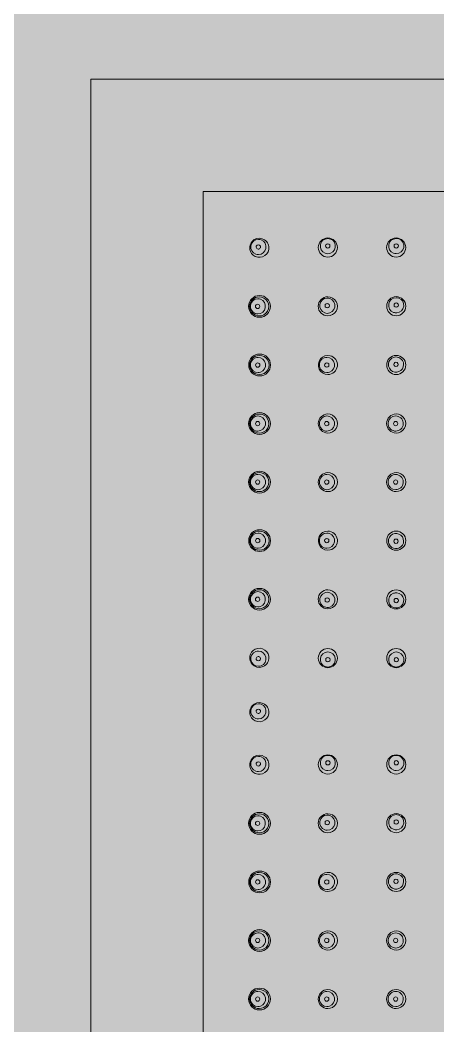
# Model space of a CAD drawing. Header units: metres. Extents: x 113 to 2416, y -346 to 476.
# Drawn here: x 222.2529 to 222.319, y -164.1676 to -164.0085 of the extents above; entities that cross this region are included whole.
import ezdxf

# ---------------------------------------------------------------- set-up
doc = ezdxf.new("R2010")
doc.units = ezdxf.units.M
doc.linetypes.add('0', pattern=[0])
doc.layers.get('0').update_dxf_attribs({"color": 250, "linetype": '0', "lineweight": 20})
doc.layers.add('baños', color=140, linetype='Continuous', lineweight=0)
doc.layers.add('SE-3', color=253, linetype='Continuous', lineweight=5)
doc.styles.get("Standard").update_dxf_attribs({"font": 'arial.ttf', "height": 0.1875})

# ---------------------------------------------------------------- blocks, each defined once
blk = doc.blocks.new('A$C3bae67db')
at = {"layer": 'baños'}
for points in [[(0.2000001275641807, 0.2000000241799569), (1.275641352549428e-07, 0.2000000241799569), (1.275641352549428e-07, 2.417995403902751e-08), (0.2000001275641807, 2.417995403902751e-08)], [(0.1822216636463319, 0.1822215602621071), (0.01777859148198413, 0.1822215602621071), (0.01777859148198413, 0.0177784880978038), (0.1822216636463319, 0.0177784880978038)]]:
    blk.add_lwpolyline(points, close=True, dxfattribs=at)
for centre, radius in [((0.0544796976509847, 0.1733134594743326), 0.001726273626168971), ((0.06374570612022445, 0.1733134594743326), 0.001726273626168971), ((0.07300127095707332, 0.1732910671919292), 0.001726273626168971), ((0.08227776122473962, 0.1733134594743326), 0.001726273626168971), ((0.1177224939035764, 0.1733134594743326), 0.001726273626168971), ((0.1269989841712427, 0.1732910671919292), 0.001726273626168971), ((0.1362545490080915, 0.1733134594743326), 0.001726273626168971), ((0.1455205574773313, 0.1733134594743326), 0.001726273626168971), ((0.1547761223141801, 0.1732910671919292), 0.001726273626168971), ((0.1640526125818464, 0.1733134594743326), 0.001726273626168971), ((0.05448229008286809, 0.1517792178755037), 0.0003427381330779128), ((0.06374232382266065, 0.1517792178755037), 0.0003427381330779128), ((0.1362579313056553, 0.1517792178755037), 0.0003427381330779128), ((0.1455179650454479, 0.1517792178755037), 0.0003427381330779128)]:
    blk.add_circle(centre, radius, dxfattribs=at)
for centre, radius, start, end in [((0.05447989800812003, 0.1733552166100374), 0.001508175294152605, 0.896473032322938, 179.1038122815197), ((0.05448101657564486, 0.1735538487710251), 0.001202467430117421, 20.04733987539626, 179.6512744404281), ((0.05446754951820232, 0.1735612104902096), 0.001188978101211688, 180.0020748071833, 199.67936772018), ((0.05447933488515311, 0.1735681017058432), 0.001202398407140004, 199.7994449916714, 359.6681591336498), ((0.05448018139393618, 0.173594454557179), 0.0003427214496652206, 0.3198416913579096, 179.6787560475), ((0.05448018144100253, 0.173598289266824), 0.0003427214496676189, 180.3198417624976, 359.6787559762951), ((0.05449272013104611, 0.1735610929665263), 0.001188992995398989, 0.002160217887124121, 19.91273335855645), ((0.06374550576308913, 0.1733552166100374), 0.001508175294152605, 0.8961877184802615, 179.1035269676771), ((0.06373268364016305, 0.1735610929665263), 0.001188992995398989, 160.0872666414435, 179.9978397821129), ((0.06374606888628342, 0.1735681017058432), 0.001202398407140004, 180.3318408663502, 340.2005550083285), ((0.0637443871955643, 0.1735538487710251), 0.001202467430117421, 0.3487255595719368, 159.9526601246038), ((0.06374522237727298, 0.173594454557179), 0.0003427214496652206, 0.3212439525000475, 179.6801583086421), ((0.06374522233020663, 0.173598289266824), 0.0003427214496676189, 180.3212440237049, 359.6801582375024), ((0.06375785425300684, 0.1735612104902096), 0.001188978101211688, 340.3206322798199, 359.9979251928167), ((0.07300215720872849, 0.1733349210793058), 0.001508167584307319, 0.9001850982253351, 179.1011506184335), ((0.07300409911065664, 0.1735357429434607), 0.001202478864778748, 20.04951967974894, 179.640957565026), ((0.07299033093929985, 0.1735433238581159), 0.001188687084480606, 180.0022010002266, 199.6794990756158), ((0.07300233640874332, 0.1735506812615775), 0.001202472454991783, 199.8169514147223, 359.6410310933491), ((0.07300338580874133, 0.1735769069549526), 0.0003427216785174244, 0.3254488414049065, 179.6683356267581), ((0.07300338602179046, 0.1735808375360826), 0.0003427216785175545, 180.3254488415971, 359.6683356265643), ((0.07301608250939218, 0.1735431000416732), 0.001188702755491038, 0.00229199929753495, 19.9144172177911), ((0.08227687497308445, 0.1733573133617377), 0.001508167584307319, 0.8988493815665013, 179.0998149017747), ((0.08226294967264813, 0.1735654923240766), 0.001188702755491038, 160.0855827822089, 179.9977080007025), ((0.08227669577306962, 0.1735730735439809), 0.001202472454991783, 180.358968906651, 340.1830485852777), ((0.08227493307138367, 0.1735581352258926), 0.001202478864778748, 0.3590424349740219, 159.9504803202511), ((0.08227564637329898, 0.1735992992373561), 0.0003427216785174244, 0.3316643732419094, 179.6745511585951), ((0.08227564616002248, 0.173603229818486), 0.0003427216785175545, 180.3316643734357, 359.6745511584029), ((0.08228870124274046, 0.1735657161405477), 0.001188687084480606, 340.3205009243842, 359.9977989997734), ((0.0915392213878281, 0.1733286937784619), 0.001506273214753162, 139.5304199536453, 260.3648829553553), ((0.09155394328079502, 0.173339638749173), 0.001510474982378461, 32.1423970633517, 140.2087241241978), ((0.09166543075660094, 0.1734758483477385), 0.001200817506817739, 179.9068270054256, 340.0843865683467), ((0.09166078629935193, 0.1734779245608316), 0.001196171468180108, 160.2835028898118, 180.0059143141971), ((0.09166326351167164, 0.1734710912806072), 0.001200821812368165, 359.9070834077331, 160.0164505868466), ((0.09153705081323871, 0.1733449948361461), 0.001521988814155353, 260.5481525612156, 31.633336167478), ((0.09168398208064765, 0.1734966598719616), 0.0003432313649668054, 173.5931482232722, 249.6561820570691), ((0.09168121028435827, 0.1734967832680532), 0.000340463161306216, 99.65649165936632, 173.5617333049892), ((0.09168160521697111, 0.1734938082787956), 0.0003434622621792048, 35.70272115541425, 99.63819332802713), ((0.09168335186971355, 0.1734943216248617), 0.0003417448353014675, 323.4591566175691, 35.80372518769882), ((0.09166790551783244, 0.1734690213807717), 0.00119617823364954, 340.3514577205625, 0.005868943530813565), ((0.09985813866762783, 0.1733286937784619), 0.001506273214753162, 139.5304199536453, 260.3648829553553), ((0.09987286056059475, 0.173339638749173), 0.001510474982378461, 32.1423970633517, 140.2087241241978), ((0.09998434803640066, 0.1734758483477385), 0.001200817506817739, 179.9068270054256, 340.0843865683467), ((0.09997970357915165, 0.1734779245608316), 0.001196171468180108, 160.2835028898118, 180.0059143141971), ((0.09998218079147136, 0.1734710912806072), 0.001200821812368165, 359.9070834077331, 160.0164505868466), ((0.09985596809303843, 0.1733449948361461), 0.001521988814155353, 260.5481525612156, 31.633336167478), ((0.1000028993604474, 0.1734966598719616), 0.0003432313649668054, 173.5931482232722, 249.6561820570691), ((0.100000127564158, 0.1734967832680532), 0.000340463161306216, 99.65649165936632, 173.5617333049892), ((0.1000005224967708, 0.1734938082787956), 0.0003434622621792048, 35.70272115541425, 99.63819332802713), ((0.1000022691495133, 0.1734943216248617), 0.0003417448353014675, 323.4591566175691, 35.80372518769882), ((0.09998682279763216, 0.1734690213807717), 0.00119617823364954, 340.3514577205625, 0.005868943530813565), ((0.1084632043150773, 0.1733449948361461), 0.001521988814155353, 148.366663832522, 279.4518474387844), ((0.1083369916166443, 0.1734710912806072), 0.001200821812368165, 19.98354941315338, 180.0929165922669), ((0.1083323496104835, 0.1734690213807717), 0.00119617823364954, 179.9941310564692, 199.6485422794375), ((0.108446311847521, 0.173339638749173), 0.001510474982378461, 39.79127587580218, 147.8576029366483), ((0.108334824371715, 0.1734758483477385), 0.001200817506817739, 199.9156134316533, 0.09317299457435906), ((0.1083169032586024, 0.1734943216248617), 0.0003417448353014675, 144.1962748123012, 216.5408433824308), ((0.1083186499113449, 0.1734938082787956), 0.0003434622621792048, 80.36180667197294, 144.2972788445857), ((0.1083190448439577, 0.1734967832680532), 0.000340463161306216, 6.43826669501083, 80.34350834063368), ((0.1083162730476683, 0.1734966598719616), 0.0003432313649668054, 290.3438179429309, 6.406851776727837), ((0.1084610337404879, 0.1733286937784619), 0.001506273214753162, 279.6351170446448, 40.46958004635464), ((0.1083394688289641, 0.1734779245608316), 0.001196171468180108, 359.9940856858029, 19.71649711018825), ((0.1177233801552315, 0.1733573133617377), 0.001508167584307319, 0.9001850982253351, 179.1011506184335), ((0.1177253220569323, 0.1735581352258926), 0.001202478864778748, 20.04951967974894, 179.640957565026), ((0.1177115538855755, 0.1735657161405477), 0.001188687084480606, 180.0022010002266, 199.6794990756158), ((0.1177235593552464, 0.1735730735439809), 0.001202472454991783, 199.8169514147223, 359.6410310933491), ((0.117724608755017, 0.1735992992373561), 0.0003427216785174244, 0.3254488414049065, 179.6683356267581), ((0.1177246089682935, 0.173603229818486), 0.0003427216785175545, 180.3254488415971, 359.6683356265643), ((0.1177373054556679, 0.1735654923240766), 0.001188702755491038, 0.00229199929753495, 19.9144172177911), ((0.1269980979195875, 0.1733349210793058), 0.001508167584307319, 0.8988493815665013, 179.0998149017747), ((0.1269841726189238, 0.1735431000416732), 0.001188702755491038, 160.0855827822089, 179.9977080007025), ((0.1269979187195727, 0.1735506812615775), 0.001202472454991783, 180.358968906651, 340.1830485852777), ((0.1269961560176593, 0.1735357429434607), 0.001202478864778748, 0.3590424349740219, 159.9504803202511), ((0.1269968693195747, 0.1735769069549526), 0.0003427216785174244, 0.3316643732419094, 179.6745511585951), ((0.1269968691065255, 0.1735808375360826), 0.0003427216785175545, 180.3316643734357, 359.6745511584029), ((0.1270099241890161, 0.1735433238581159), 0.001188687084480606, 340.3205009243842, 359.9977989997734), ((0.1362547493652269, 0.1733552166100374), 0.001508175294152605, 0.896473032322938, 179.1038122815197), ((0.1362558679327517, 0.1735538487710251), 0.001202467430117421, 20.04733987539625, 179.6512744404281), ((0.1362424008753091, 0.1735612104902096), 0.001188978101211688, 180.0020748071833, 199.6793677201801), ((0.1362541862420326, 0.1735681017058432), 0.001202398407140004, 199.7994449916714, 359.6681591336498), ((0.136255032751043, 0.173594454557179), 0.0003427214496652206, 0.3198416913579096, 179.6787560475), ((0.1362550327981094, 0.173598289266824), 0.0003427214496676189, 180.3198417624976, 359.6787559762951), ((0.1362675714881529, 0.1735610929665263), 0.001188992995398989, 0.002160217887124121, 19.91273335855645), ((0.145520357120196, 0.1733552166100374), 0.001508175294152605, 0.8961877184802615, 179.1035269676771), ((0.1455075349972699, 0.1735610929665263), 0.001188992995398989, 160.0872666414435, 179.9978397821129), ((0.1455209202431629, 0.1735681017058432), 0.001202398407140004, 180.3318408663502, 340.2005550083285), ((0.1455192385526711, 0.1735538487710251), 0.001202467430117421, 0.3487255595719368, 159.9526601246038), ((0.1455200737343798, 0.173594454557179), 0.0003427214496652206, 0.3212439525000475, 179.6801583086421), ((0.1455200736873135, 0.173598289266824), 0.0003427214496676189, 180.3212440237049, 359.6801582375024), ((0.1455327056101137, 0.1735612104902096), 0.001188978101211688, 340.32063227982, 359.9979251928167), ((0.1547770085658353, 0.1733349210793058), 0.001508167584307319, 0.9001850982253351, 179.1011506184335), ((0.1547789504677635, 0.1735357429434607), 0.001202478864778748, 20.04951967974894, 179.640957565026), ((0.1547651822964067, 0.1735433238581159), 0.001188687084480606, 180.0022010002266, 199.6794990756158), ((0.1547771877658501, 0.1735506812615775), 0.001202472454991783, 199.8169514147223, 359.6410310933491), ((0.1547782371658482, 0.1735769069549526), 0.0003427216785174244, 0.3254488414049065, 179.6683356267581), ((0.1547782373788973, 0.1735808375360826), 0.0003427216785175545, 180.3254488415971, 359.6683356265643), ((0.1547909338662716, 0.1735431000416732), 0.001188702755491038, 0.00229199929753495, 19.9144172177911), ((0.1640517263301913, 0.1733573133617377), 0.001508167584307319, 0.8988493815665013, 179.0998149017747), ((0.164037801029755, 0.1735654923240766), 0.001188702755491038, 160.0855827822089, 179.9977080007025), ((0.1640515471301764, 0.1735730735439809), 0.001202472454991783, 180.358968906651, 340.1830485852777), ((0.1640497844284905, 0.1735581352258926), 0.001202478864778748, 0.3590424349740219, 159.9504803202511), ((0.1640504977304058, 0.1735992992373561), 0.0003427216785174244, 0.3316643732419094, 179.6745511585951), ((0.1640504975171293, 0.173603229818486), 0.0003427216785175545, 180.3316643734357, 359.6745511584029), ((0.1640635525998473, 0.1735657161405477), 0.001188687084480606, 340.3205009243842, 359.9977989997734), ((0.1733140727449349, 0.1733286937784619), 0.001506273214753162, 139.5304199536453, 260.3648829553553), ((0.1733287946379019, 0.173339638749173), 0.001510474982378461, 32.1423970633517, 140.2087241241979), ((0.1734402821137078, 0.1734758483477385), 0.001200817506817739, 179.9068270054256, 340.0843865683467), ((0.1734356376564588, 0.1734779245608316), 0.001196171468180108, 160.2835028898118, 180.0059143141971), ((0.1734381148687785, 0.1734710912806072), 0.001200821812368165, 359.9070834077331, 160.0164505868466), ((0.1733119021703455, 0.1733449948361461), 0.001521988814155353, 260.5481525612156, 31.633336167478), ((0.1734588334377545, 0.1734966598719616), 0.0003432313649668054, 173.5931482232722, 249.6561820570691), ((0.1734560616412377, 0.1734967832680532), 0.000340463161306216, 99.65649165936632, 173.5617333049892), ((0.1734564565740779, 0.1734938082787956), 0.0003434622621792048, 35.70272115541425, 99.63819332802717), ((0.1734582032268204, 0.1734943216248617), 0.0003417448353014675, 323.4591566175691, 35.80372518769882), ((0.1734427568749393, 0.1734690213807717), 0.00119617823364954, 340.3514577205625, 0.005868943530813565), ((0.05447989808065223, 0.1733261349289883), 0.001508910434373833, 177.9996003974604, 2.000684916435894), ((0.06374550569055693, 0.1733261349289883), 0.001508910434373833, 177.9993150835641, 2.000399602539628), ((0.07300219540023001, 0.1733051234987677), 0.001508967363600021, 177.9698192432843, 2.177052033884066), ((0.0822768367818103, 0.1733275157811995), 0.001508967363600021, 177.8229479661159, 2.030180756715632), ((0.09168403917576917, 0.1734947125826984), 0.0003414261719296849, 249.5335920906758, 323.3377727266896), ((0.1000029564555689, 0.1734947125826984), 0.0003414261719296849, 249.5335920906758, 323.3377727266896), ((0.1083162159525468, 0.1734947125826984), 0.0003414261719296849, 216.6622272733104, 290.4664079093242), ((0.1177234183465057, 0.1733275157811995), 0.001508967363600021, 177.9698192432843, 2.177052033884066), ((0.126998059728086, 0.1733051234987677), 0.001508967363600021, 177.8229479661159, 2.030180756715632), ((0.1362547494377591, 0.1733261349289883), 0.001508910434373833, 177.9996003974604, 2.000684916435894), ((0.1455203570476638, 0.1733261349289883), 0.001508910434373833, 177.9993150835641, 2.000399602539628), ((0.1547770467573368, 0.1733051234987677), 0.001508967363600021, 177.9698192432843, 2.177052033884066), ((0.1640516881389171, 0.1733275157811995), 0.001508967363600021, 177.8229479661159, 2.030180756715632), ((0.173458890532876, 0.1734947125826984), 0.0003414261719296849, 249.5335920906759, 323.3377727266896), ((0.05447967483312688, 0.1625053218036676), 0.001508369991397104, 0.7108807457131594, 179.2900072567805), ((0.06374493907240186, 0.1625053218036676), 0.001508369991397104, 0.7099927432194744, 179.2891192542869), ((0.07301119532778877, 0.1625044422988147), 0.001509211767642307, 346.828532229629, 179.243894026229), ((0.08228688576921606, 0.1625079825428095), 0.001510641993610608, 0.5809473250861245, 179.4860116572814), ((0.0915862143840318, 0.1624867265404824), 0.001523564837230641, 0.5749321923366639, 179.4273566964525), ((0.1084140407442842, 0.1624867265404824), 0.001523564837230641, 0.5726433035474657, 179.4250678076633), ((0.1177133693590999, 0.1625079825428095), 0.001510641993610608, 0.5139883427186024, 179.4190526749139), ((0.1269890598005272, 0.1625044422988147), 0.001509211767642307, 0.7561059737710158, 193.171467770371), ((0.1362553160559141, 0.1625053218036676), 0.001508369991397104, 0.7108807457131594, 179.2900072567805), ((0.1455205802951891, 0.1625053218036676), 0.001508369991397104, 0.7099927432194744, 179.2891192542869), ((0.154786836550576, 0.1625044422988147), 0.001509211767642307, 346.828532229629, 179.243894026229), ((0.1640625269920033, 0.1625079825428095), 0.001510641993610608, 0.5809473250861245, 179.4860116572814), ((0.1733614606739788, 0.16248970152974), 0.001523564837230641, 0.5749321923366639, 179.4273566964542), ((0.05447967492748695, 0.1624929886570108), 0.001508573317714411, 178.8216237899946, 1.179264308856052), ((0.05448111998019023, 0.1626421779732148), 0.001201973046303671, 19.915328080069, 179.8397393457669), ((0.05447514442696821, 0.162645556827659), 0.001195992791243886, 180.0008071647798, 199.7035512946327), ((0.05448032528509295, 0.1626488237044619), 0.00120197248215199, 199.7668953392953, 359.839403913317), ((0.05448089270360335, 0.1626680811883894), 0.000342717117449731, 0.1414165953508873, 179.8545204967726), ((0.05448089276453949, 0.1626697972677), 0.0003427171174496419, 180.1414165954144, 359.854520496644), ((0.05448629616487644, 0.1626454373263648), 0.001195996880989198, 0.0008305610141249543, 19.85298930787151), ((0.06374493897804179, 0.1624929886570108), 0.001508573317714411, 178.820735691144, 1.178376210005465), ((0.06373831774087968, 0.1626454373263648), 0.001195996880989198, 160.1470106921285, 179.9991694389859), ((0.0637442886204358, 0.1626488237044619), 0.00120197248215199, 180.160596086683, 340.2331046607047), ((0.06374349392533851, 0.1626421779732148), 0.001201973046303671, 0.1602606542315242, 160.084671919931), ((0.0637437212019254, 0.1626680811883894), 0.000342717117449731, 0.1454795032273842, 179.8585834046491), ((0.06374372114098925, 0.1626697972677), 0.0003427171174496419, 180.145479503356, 359.8585834045856), ((0.06374946947856053, 0.162645556827659), 0.001195992791243886, 340.2964487053673, 359.9991928352202), ((0.07300972598702948, 0.1624924126265803), 0.001507949430811743, 178.7861149333493, 347.2863113225147), ((0.0730054199450283, 0.1626533971103079), 0.001200928035992184, 19.83266307732577, 180.07419896696), ((0.07300421366628917, 0.162651841889403), 0.00119972075021922, 180, 199.6894084976491), ((0.07300455933703098, 0.1626544966894308), 0.001200943033476937, 199.8031047080196, 0.06684714840780348), ((0.07299085823158613, 0.1626671433972042), 0.0003424123588573842, 0.09251265869286474, 180.098022152865), ((0.07299085828638319, 0.1626671104729844), 0.0003424123588572697, 180.092512941707, 0.09802186985085153), ((0.07300578258762336, 0.1626559617632672), 0.001199718968097798, 359.996946844907, 19.72332169044368), ((0.0822868853888199, 0.1625086333660484), 0.001510635915196017, 179.5106951228642, 0.5562638595076828), ((0.08237451629541148, 0.1625929907371422), 0.001199718968097798, 160.2766783095563, 180.003053155093), ((0.08237573954600386, 0.1625915256633057), 0.001200943033476937, 179.9331528515922, 340.1968952919805), ((0.08237487893800655, 0.1625904260841828), 0.001200928035992184, 359.92580103304, 160.1673369226743), ((0.08238944059665165, 0.1626041394468594), 0.0003424123588572697, 179.9019781301492, 359.907487058293), ((0.08238944065144871, 0.1626041723710792), 0.0003424123588573842, 359.901977847135, 179.9074873413072), ((0.08237608521674566, 0.1625888708632779), 0.00119972075021922, 340.3105915023508, 0), ((0.09158621378331055, 0.1625168025323269), 0.001523560504830024, 180.5584262577229, 359.4438626310407), ((0.09180919968364698, 0.1624954735541344), 0.001193893552601191, 179.6382842799193, 340.6700129615115), ((0.09182300489258388, 0.1625030107095888), 0.001207674969753276, 160.5328952600326, 180), ((0.09181096014524748, 0.1625102988034151), 0.00119389333313216, 359.6410510969565, 160.6700218788731), ((0.09184579302630347, 0.1625049801287055), 0.0003407760450880885, 359.6740150187168, 180.3195815854411), ((0.09184579281189009, 0.1625011405359835), 0.0003407760450881728, 179.6740150186533, 0.3195815855062213), ((0.09179715508228448, 0.1625027614001233), 0.00120767496975197, 340.5328952513857, 0.00274696578805152), ((0.1084140413450054, 0.1625168025323269), 0.001523560504830024, 180.5561373689593, 359.441573742277), ((0.1081892949830685, 0.1625102988034151), 0.00119389333313216, 19.32997812112687, 180.3589489030435), ((0.1082031000460315, 0.1625027614001233), 0.00120767496975197, 179.997253034212, 199.4671047486143), ((0.108191055444669, 0.1624954735541344), 0.001193893552601191, 199.3299870384885, 0.3617157200806724), ((0.1081544621020125, 0.1625049801287055), 0.0003407760450880885, 359.6804184145589, 180.3259849812832), ((0.1081544623164259, 0.1625011405359835), 0.0003407760450881728, 179.6804184144938, 0.3259849813467099), ((0.1081772502357321, 0.1625030107095888), 0.001207674969753276, 0, 19.46710473996738), ((0.1177133697394961, 0.1625086333660484), 0.001510635915196017, 179.4437361404923, 0.4893048771358387), ((0.1176253761903094, 0.1625904260841828), 0.001200928035992184, 19.83266307732577, 180.07419896696), ((0.1176241699115703, 0.1625888708632779), 0.00119972075021922, 180, 199.6894084976491), ((0.1176245155823121, 0.1625915256633057), 0.001200943033476937, 199.8031047080196, 0.06684714840780348), ((0.1176108144768673, 0.1626041723710792), 0.0003424123588573842, 0.09251265869286474, 180.098022152865), ((0.1176108145316643, 0.1626041394468594), 0.0003424123588572697, 180.092512941707, 0.09802186985085153), ((0.1176257388329045, 0.1625929907371422), 0.001199718968097798, 359.996946844907, 19.72332169044368), ((0.1269905291412865, 0.1624924126265803), 0.001507949430811743, 192.7136886774853, 1.213885066650693), ((0.126995695791285, 0.1626544966894308), 0.001200943033476937, 179.9331528515922, 340.1968952919805), ((0.1269944725406926, 0.1626559617632672), 0.001199718968097798, 160.2766783095563, 180.003053155093), ((0.1269948351832877, 0.1626533971103079), 0.001200928035992184, 359.92580103304, 160.1673369226743), ((0.1270093968419328, 0.1626671104729844), 0.0003424123588572697, 179.9019781301492, 359.907487058293), ((0.1270093968967299, 0.1626671433972042), 0.0003424123588573842, 359.901977847135, 179.9074873413072), ((0.1269960414620268, 0.162651841889403), 0.00119972075021922, 340.3105915023508, 0), ((0.1362553161502742, 0.1624929886570108), 0.001508573317714411, 178.8216237899946, 1.179264308856052), ((0.1362567612029775, 0.1626421779732148), 0.001201973046303671, 19.915328080069, 179.8397393457685), ((0.1362507856497555, 0.162645556827659), 0.001195992791243886, 180.0008071647798, 199.7035512946327), ((0.1362559665078802, 0.1626488237044619), 0.00120197248215199, 199.7668953392953, 359.839403913317), ((0.1362565339263906, 0.1626680811883894), 0.000342717117449731, 0.1414165953508873, 179.8545204967726), ((0.1362565339873267, 0.1626697972677), 0.0003427171174496419, 180.1414165954144, 359.854520496644), ((0.1362619373874363, 0.1626454373263648), 0.001195996880989198, 0.0008305610141249543, 19.85298930787151), ((0.145520580200829, 0.1624929886570108), 0.001508573317714411, 178.820735691144, 1.178376210005465), ((0.1455139589634395, 0.1626454373263648), 0.001195996880989198, 160.1470106921285, 179.9991694389859), ((0.145519929843223, 0.1626488237044619), 0.00120197248215199, 180.160596086683, 340.2331046607047), ((0.1455191351481258, 0.1626421779732148), 0.001201973046303671, 0.1602606542331526, 160.084671919931), ((0.1455193624247126, 0.1626680811883894), 0.000342717117449731, 0.1454795032273842, 179.8585834046491), ((0.1455193623637765, 0.1626697972677), 0.0003427171174496419, 180.145479503356, 359.8585834045856), ((0.1455251107013478, 0.162645556827659), 0.001195992791243886, 340.2964487053673, 359.9991928352202), ((0.1547853672098167, 0.1624924126265803), 0.001507949430811743, 178.7861149333493, 347.2863113225147), ((0.1547810611678155, 0.1626533971103079), 0.001200928035992184, 19.83266307732577, 180.07419896696), ((0.1547798548890764, 0.162651841889403), 0.00119972075021922, 180, 199.6894084976491), ((0.1547802005598182, 0.1626544966894308), 0.001200943033476937, 199.8031047080196, 0.06684714840780348), ((0.1547664994543734, 0.1626671433972042), 0.0003424123588573842, 0.09251265869286474, 180.098022152865), ((0.1547664995091704, 0.1626671104729844), 0.0003424123588572697, 180.092512941707, 0.09802186985085153), ((0.1547814238101832, 0.1626559617632672), 0.001199718968097798, 359.996946844907, 19.72332169044368), ((0.1640625266116071, 0.1625086333660484), 0.001510635915196017, 179.5106951228642, 0.5562638595076828), ((0.1641513807687911, 0.1625915256633057), 0.001200943033476937, 179.9331528515922, 340.1968952919805), ((0.1641501575181987, 0.1625929907371422), 0.001199718968097798, 160.2766783095563, 180.003053155093), ((0.1641505201607938, 0.1625904260841828), 0.001200928035992184, 359.92580103304, 160.1673369226743), ((0.1641650818194389, 0.1626041394468594), 0.0003424123588572697, 179.9019781301492, 359.907487058293), ((0.164165081874236, 0.1626041723710792), 0.0003424123588573842, 359.901977847135, 179.9074873413072), ((0.1641517264395329, 0.1625888708632779), 0.00119972075021922, 340.3105915023508, 0), ((0.1733614600732576, 0.1625197775215845), 0.001523560504830024, 180.5584262577229, 359.4438626310407), ((0.173584445973594, 0.162498448543392), 0.001193893552601191, 179.6382842799193, 340.6700129615115), ((0.1735982511823035, 0.1625059856988464), 0.001207674969753276, 160.5328952600326, 180), ((0.1735862064351945, 0.1625132737926727), 0.00119389333313216, 359.6410510969565, 160.6700218788731), ((0.1736210393162505, 0.1625079551179631), 0.0003407760450880885, 359.6740150187168, 180.3195815854411), ((0.1736210391018371, 0.1625041155252411), 0.0003407760450881728, 179.6740150186533, 0.3195815855062213), ((0.1735724013722315, 0.1625057363893809), 0.00120767496975197, 340.5328952513857, 0.00274696578805152), ((0.05447950813184299, 0.1516974878060644), 0.001508175096699564, 0.3875553460212671, 179.6135214827309), ((0.05448327261931674, 0.151767782404324), 0.001200198361899698, 199.7612507028317, 179.9592501936951), ((0.06374510577368575, 0.1516974878060644), 0.001508175096699564, 0.386478517269135, 179.6124446539788), ((0.063741341286212, 0.151767782404324), 0.001200198361899698, 0.04074980630490895, 340.2387492971683), ((0.0730079978090803, 0.1516867050663002), 0.001515211808342921, 0.2639760559234214, 179.7336847053708), ((0.0730739901680213, 0.1517256996076135), 0.001201160737011495, 32.91656010550926, 171.2970902225019), ((0.08230313843476189, 0.1516853050253708), 0.001515211808342921, 0.2663152946292405, 179.7360239440766), ((0.0824559052025311, 0.1516971728971335), 0.001198002720139636, 359.8324281218217, 160.4590174576771), ((0.09158715596547928, 0.1516763482313941), 0.001523803867774046, 0.5847748674714536, 179.4162231563053), ((0.0918136551121993, 0.1516998205421665), 0.001193765217027741, 359.636596389109, 160.6779286321186), ((0.1084130991628367, 0.1516763482313941), 0.001523803867774046, 0.5837768436947157, 179.4152251325285), ((0.1081866000161167, 0.1516998205421665), 0.001193765217027741, 19.32207136788142, 180.363403610891), ((0.1176971166935541, 0.1516853050253708), 0.001515211808342921, 0.2639760559234214, 179.7336847053708), ((0.1175443499257849, 0.1516971728971335), 0.001198002720139636, 19.54098254232293, 180.1675718781783), ((0.1269922573192357, 0.1516867050663002), 0.001515211808342921, 0.2663152946292405, 179.7360239440766), ((0.1269262649602947, 0.1517256996076135), 0.001201160737011495, 8.702909777498146, 147.0834398944907), ((0.1362551493546302, 0.1516974878060644), 0.001508175096699564, 0.3875553460212671, 179.6135214827309), ((0.136258913842104, 0.151767782404324), 0.001200198361899698, 199.7612507028317, 179.9592501936951), ((0.145520746996473, 0.1516974878060644), 0.001508175096699564, 0.386478517269135, 179.6124446539788), ((0.1455169825089992, 0.151767782404324), 0.001200198361899698, 0.04074980630490895, 340.2387492971683), ((0.1547836390318675, 0.1516867050663002), 0.001515211808342921, 0.2639760559234214, 179.7336847053708), ((0.1548496313908085, 0.1517256996076135), 0.001201160737011495, 32.91656010550924, 171.2970902225019), ((0.1640787796575491, 0.1516853050253708), 0.001515211808342921, 0.2663152946292405, 179.7360239440766), ((0.1642315464253183, 0.1516971728971335), 0.001198002720139636, 359.8324281218217, 160.4590174576771), ((0.1733624022554263, 0.1516793232206517), 0.001523803867774046, 0.5847748674714536, 179.4162231563053), ((0.1735889014021463, 0.1517027955314241), 0.001193765217027741, 359.636596389109, 160.6779286321186), ((0.05447950815821834, 0.1516946950685458), 0.001508196546264781, 179.5074288684401, 0.4936479602929344), ((0.05441135045814782, 0.1517482342116985), 0.001128460337495796, 178.9640748255869, 199.9974153185455), ((0.0637451057473104, 0.1516946950685458), 0.001508196546264781, 179.5063520397071, 0.4925711315599271), ((0.06381326344738092, 0.1517482342116985), 0.001128460337495796, 340.0025846814546, 1.035925174413134), ((0.07300799808488456, 0.1517002163168009), 0.001515209523409549, 180.2445972809356, 359.7530634803589), ((0.07307399016074534, 0.1517256996062493), 0.001201160729709154, 171.2970901245025, 202.5176190348196), ((0.07307393051199007, 0.1517096354696328), 0.001195045438537086, 201.8072276504948, 337.7672225745089), ((0.07309017884925062, 0.1517334180448024), 0.0003418119665339049, 359.8552793012769, 180.1515735499855), ((0.07309017895497938, 0.1517316504310493), 0.0003418119665338834, 179.8552793012768, 0.1515735499854856), ((0.07307399016756655, 0.151725699607983), 0.001201160736598691, 337.0568312886519, 32.91656015686085), ((0.08230313815895762, 0.1516988162758715), 0.001515209523409549, 180.2469365196411, 359.7554027190644), ((0.08246630862297799, 0.1516925742759447), 0.001209345381516621, 160.4185567370955, 184.4163468369073), ((0.08245510639424403, 0.1516903087541159), 0.001198002774692498, 184.3495727924682, 340.4590152359306), ((0.08247988585274335, 0.1516948994953289), 0.0003418119665339049, 359.8484264500146, 180.1447206987231), ((0.08247988574701459, 0.1516931318816042), 0.0003418119665338834, 179.8484264500145, 0.1447206987231602), ((0.08244954324434595, 0.1516936374212783), 0.001204359554630129, 340.3983028553304, 0.00150830349425744), ((0.09158715569695097, 0.1517071591972758), 0.001523801172583426, 180.5747514779052, 359.4262465459042), ((0.09181185024929484, 0.1516847358356479), 0.001193765215403577, 179.6365954075218, 340.6779287406165), ((0.0918259001020747, 0.151692364972309), 0.001207791059114692, 160.5363707599155, 180.0027326105982), ((0.09184873122601722, 0.1516904147697922), 0.0003407568798300127, 179.346075732061, 0.324631110040522), ((0.09184874240166074, 0.1516943037884637), 0.0003407458622599414, 359.6707068420732, 179.9999999999365), ((0.09179960526373954, 0.1516921914056475), 0.001207791056576054, 340.5363707333084, 0.002733619492575247), ((0.108413099431365, 0.1517071591972758), 0.001523801172583426, 180.5737534540958, 359.4252485220948), ((0.1082006498645764, 0.1516921914056475), 0.001207791056576054, 179.9972663805075, 199.4636292666916), ((0.1081884048790211, 0.1516847358356479), 0.001193765215403577, 199.3220712593835, 0.3634045924781659), ((0.1081515127266552, 0.1516943037884637), 0.0003407458622599414, 6.35093158794635e-11, 180.3292931579268), ((0.1081515239022988, 0.1516904147697922), 0.0003407568798300127, 179.6753688899595, 0.6539242679389679), ((0.1081743550262413, 0.151692364972309), 0.001207791059114692, 359.9972673894018, 19.46362924008448), ((0.1176971169693584, 0.1516988162758715), 0.001515209523409549, 180.2445972809356, 359.7530634803589), ((0.11755071188397, 0.1516936374212783), 0.001204359554630129, 179.9984916965057, 199.6016971446696), ((0.117545148734072, 0.1516903087541159), 0.001198002774692498, 199.5409847640694, 355.6504272075318), ((0.1175203692755726, 0.1516948994953289), 0.0003418119665339049, 359.8552793012769, 180.1515735499855), ((0.1175203693813014, 0.1516931318816042), 0.0003418119665338834, 179.8552793012768, 0.1515735499854856), ((0.117533946505338, 0.1516925742759447), 0.001209345381516621, 355.5836531630927, 19.58144326290454), ((0.1269922570434314, 0.1517002163168009), 0.001515209523409549, 180.2469365196411, 359.7554027190644), ((0.1269262649607494, 0.151725699607983), 0.001201160736598691, 147.0834398431392, 202.9431687113481), ((0.1269263246163259, 0.1517096354696328), 0.001195045438537086, 202.2327774254911, 338.1927723495052), ((0.1269100762790654, 0.1517334180448024), 0.0003418119665339049, 359.8484264500146, 180.1447206987231), ((0.1269100761733366, 0.1517316504310493), 0.0003418119665338834, 179.8484264500145, 0.1447206987231602), ((0.1269262649675706, 0.1517256996062493), 0.001201160729709154, 337.4823809651804, 8.702909875497538), ((0.1362551493810056, 0.1516946950685458), 0.001508196546264781, 179.5074288684401, 0.4936479602929344), ((0.1361869916809351, 0.1517482342116985), 0.001128460337495796, 178.9640748255869, 199.9974153185455), ((0.1455207469700976, 0.1516946950685458), 0.001508196546264781, 179.5063520397071, 0.4925711315599271), ((0.1455889046701682, 0.1517482342116985), 0.001128460337495796, 340.0025846814546, 1.035925174413134), ((0.1547836393076718, 0.1517002163168009), 0.001515209523409549, 180.2445972809356, 359.7530634803589), ((0.1548496313835326, 0.1517256996062493), 0.001201160729709154, 171.2970901245025, 202.5176190348197), ((0.1548495717347773, 0.1517096354696328), 0.001195045438537086, 201.8072276504948, 337.7672225745089), ((0.1548658200720379, 0.1517334180448024), 0.0003418119665339049, 359.8552793012769, 180.1515735499855), ((0.1548658201777666, 0.1517316504310493), 0.0003418119665338834, 179.8552793012768, 0.1515735499854856), ((0.1548496313903538, 0.151725699607983), 0.001201160736598691, 337.0568312886519, 32.91656015686085), ((0.1640787793817449, 0.1516988162758715), 0.001515209523409549, 180.2469365196411, 359.7554027190644), ((0.1642419498457652, 0.1516925742759447), 0.001209345381516621, 160.4185567370955, 184.4163468369075), ((0.1642307476170313, 0.1516903087541159), 0.001198002774692498, 184.3495727924682, 340.4590152359306), ((0.1642555270755306, 0.1516948994953289), 0.0003418119665339049, 359.8484264500146, 180.1447206987231), ((0.1642555269698018, 0.1516931318816042), 0.0003418119665338834, 179.8484264500145, 0.1447206987231602), ((0.1642251844671332, 0.1516936374212783), 0.001204359554630129, 340.3983028553304, 0.00150830349425744), ((0.173362401986898, 0.1517101341865335), 0.001523801172583426, 180.5747514779052, 359.4262465459042), ((0.1735870965392419, 0.1516877108249055), 0.001193765215403577, 179.6365954075218, 340.6779287406167), ((0.1736011463920217, 0.1516953399615666), 0.001207791059114692, 160.5363707599155, 180.0027326105982), ((0.1736239775159643, 0.1516933897590498), 0.0003407568798300127, 179.346075732061, 0.324631110040522), ((0.1736239886916078, 0.1516972787777213), 0.0003407458622599414, 359.6707068420732, 179.9999999999365), ((0.1735748515534592, 0.1516951663949051), 0.001207791056576054, 340.5363707333084, 0.002733619492575247)]:
    blk.add_arc(centre, radius, start, end, dxfattribs=at)
blk = doc.blocks.new('PL BASE 2N NASAS 09')
at = {"layer": 'baños', "rotation": 90}
blk.add_blockref('A$C3bae67db', (172.4997977607938, -22.20080044589224), dxfattribs=at)
at = {"layer": 'baños', "linetype": 'Continuous', "flags": 8}
for tag, p in [('MODELNUMBER', (167.1329024166141, -5.630616461235325, 2.857834639711941e-07)), ('TRADENAME', (167.1329024166694, -5.630658418648187, 2.857834639711941e-07)), ('MODELNUMBER', (168.3076463902173, -5.630616461235325, 2.857834639711941e-07)), ('TRADENAME', (168.3076463902726, -5.630658418648187, 2.857834639711941e-07)), ('MATERIAL', (167.132902416781, -5.630742991131916, 2.857834639711941e-07)), ('PRODUCT', (167.1329024167253, -5.630700704890165, 2.857834639711941e-07)), ('MATERIAL', (168.3076463903842, -5.630742991131916, 2.857834639711941e-07)), ('PRODUCT', (168.3076463903285, -5.630700704890165, 2.857834639711941e-07))]:
    blk.add_attdef(tag, p, '', height=2.537174511142602e-05, rotation=180.0000755047861, dxfattribs=at)
at = {"layer": 'baños', "linetype": 'Continuous'}
for tag, p, rotation in [('MODELNUMBER', (169.2428197568918, -19.70646632265289), 180.0000755047722), ('TRADENAME', (169.2427792151639, -19.70642399073245), 180.0000755047722), ('MATERIAL', (169.2430061964403, -19.70633932648513), 180.0000755047722), ('PRODUCT', (169.2430045678992, -19.70638165846137), 180.0000755047722), ('MODELNUMBER', (169.9523880079747, -19.70646632280497), 179.9999244952277), ('TRADENAME', (169.9523880080304, -19.7064239908311), 179.9999244952277), ('MATERIAL', (169.952388008142, -19.7063393268829), 179.9999244952277), ('PRODUCT', (169.9523880080861, -19.706381658857), 179.9999244952277)]:
    blk.add_attdef(tag, p, '', height=2.5399184405861e-05, rotation=rotation, dxfattribs=at)
blk = doc.blocks.new('PL MUEBLES 2N NASAS 09')
blk.add_blockref('PL BASE 2N NASAS 09', (49.91427858474094, 62.7170073077223))

msp = doc.modelspace()

# ---------------------------------------------------------------- hatches: boundary and pattern name
at = {"layer": 'SE-3', "true_color": 0xffc78f, "transparency": 33554483}
h = msp.add_hatch(color=31, dxfattribs=at)
h.dxf.hatch_style = 1
edge = h.paths.add_edge_path()
edge.add_arc((221.9004496335004, -163.6173466802725), 0.0386492261182497, 87.96082291690205, 182.0391770830574)
edge.add_line((221.8618248827701, -163.6187219295421), (221.86182488277, -164.6378219295422))
edge.add_arc((221.9018248827699, -164.6378219295422), 0.03999999999996362, 180, 270.0000000000407)
edge.add_line((221.9018248827699, -164.6778219295421), (222.0118248110745, -164.6778219295794))
edge.add_line((222.0118248110745, -164.6778219295794), (222.01182488277, -167.0287439568228))
edge.add_line((222.01182488277, -167.0287439568228), (223.9118248827709, -167.0287446377556))
edge.add_line((223.9118248827709, -167.0287446377556), (223.9118248827709, -166.8937442972768))
edge.add_arc((223.9518248827711, -166.893744297277), 0.04000000000019099, 89.9999999998779, 179.999999999715, ccw=False)
edge.add_line((223.9518248827711, -166.8537442972768), (224.0718248827709, -166.8537442972769))
edge.add_arc((224.071824882771, -166.8937442972768), 0.03999999999990678, 4.682416862190792, 90.00000000012221, ccw=False)
edge.add_line((224.1116913821899, -166.8904789911544), (224.1118248827709, -165.9137442972768))
edge.add_arc((224.0718248827709, -165.9137442972769), 0.03999999999996362, -90.00000000004081, 4.0813574742060155e-11, ccw=False)
edge.add_line((224.0718248827709, -165.9537442972768), (223.9518248828314, -165.9537442972768))
edge.add_arc((223.9518248827708, -165.9137442972769), 0.03999999999990678, 179.9999999998779, 270.0000000869182, ccw=False)
edge.add_line((223.9118248827708, -165.9137442972768), (223.9118248827707, -163.6187219295421))
edge.add_arc((223.8726521151303, -163.6178946971825), 0.03918150122174326, 358.7902340820123, 451.2097659179877)
edge.add_line((223.8718248827707, -163.5787219295421), (221.9018248827701, -163.5787219295421))

# ---------------------------------------------------------------- block references
msp.add_blockref('PL MUEBLES 2N NASAS 09', (0.05000000000006821, -204.7340234322988))

doc.saveas('drawing.dxf')
